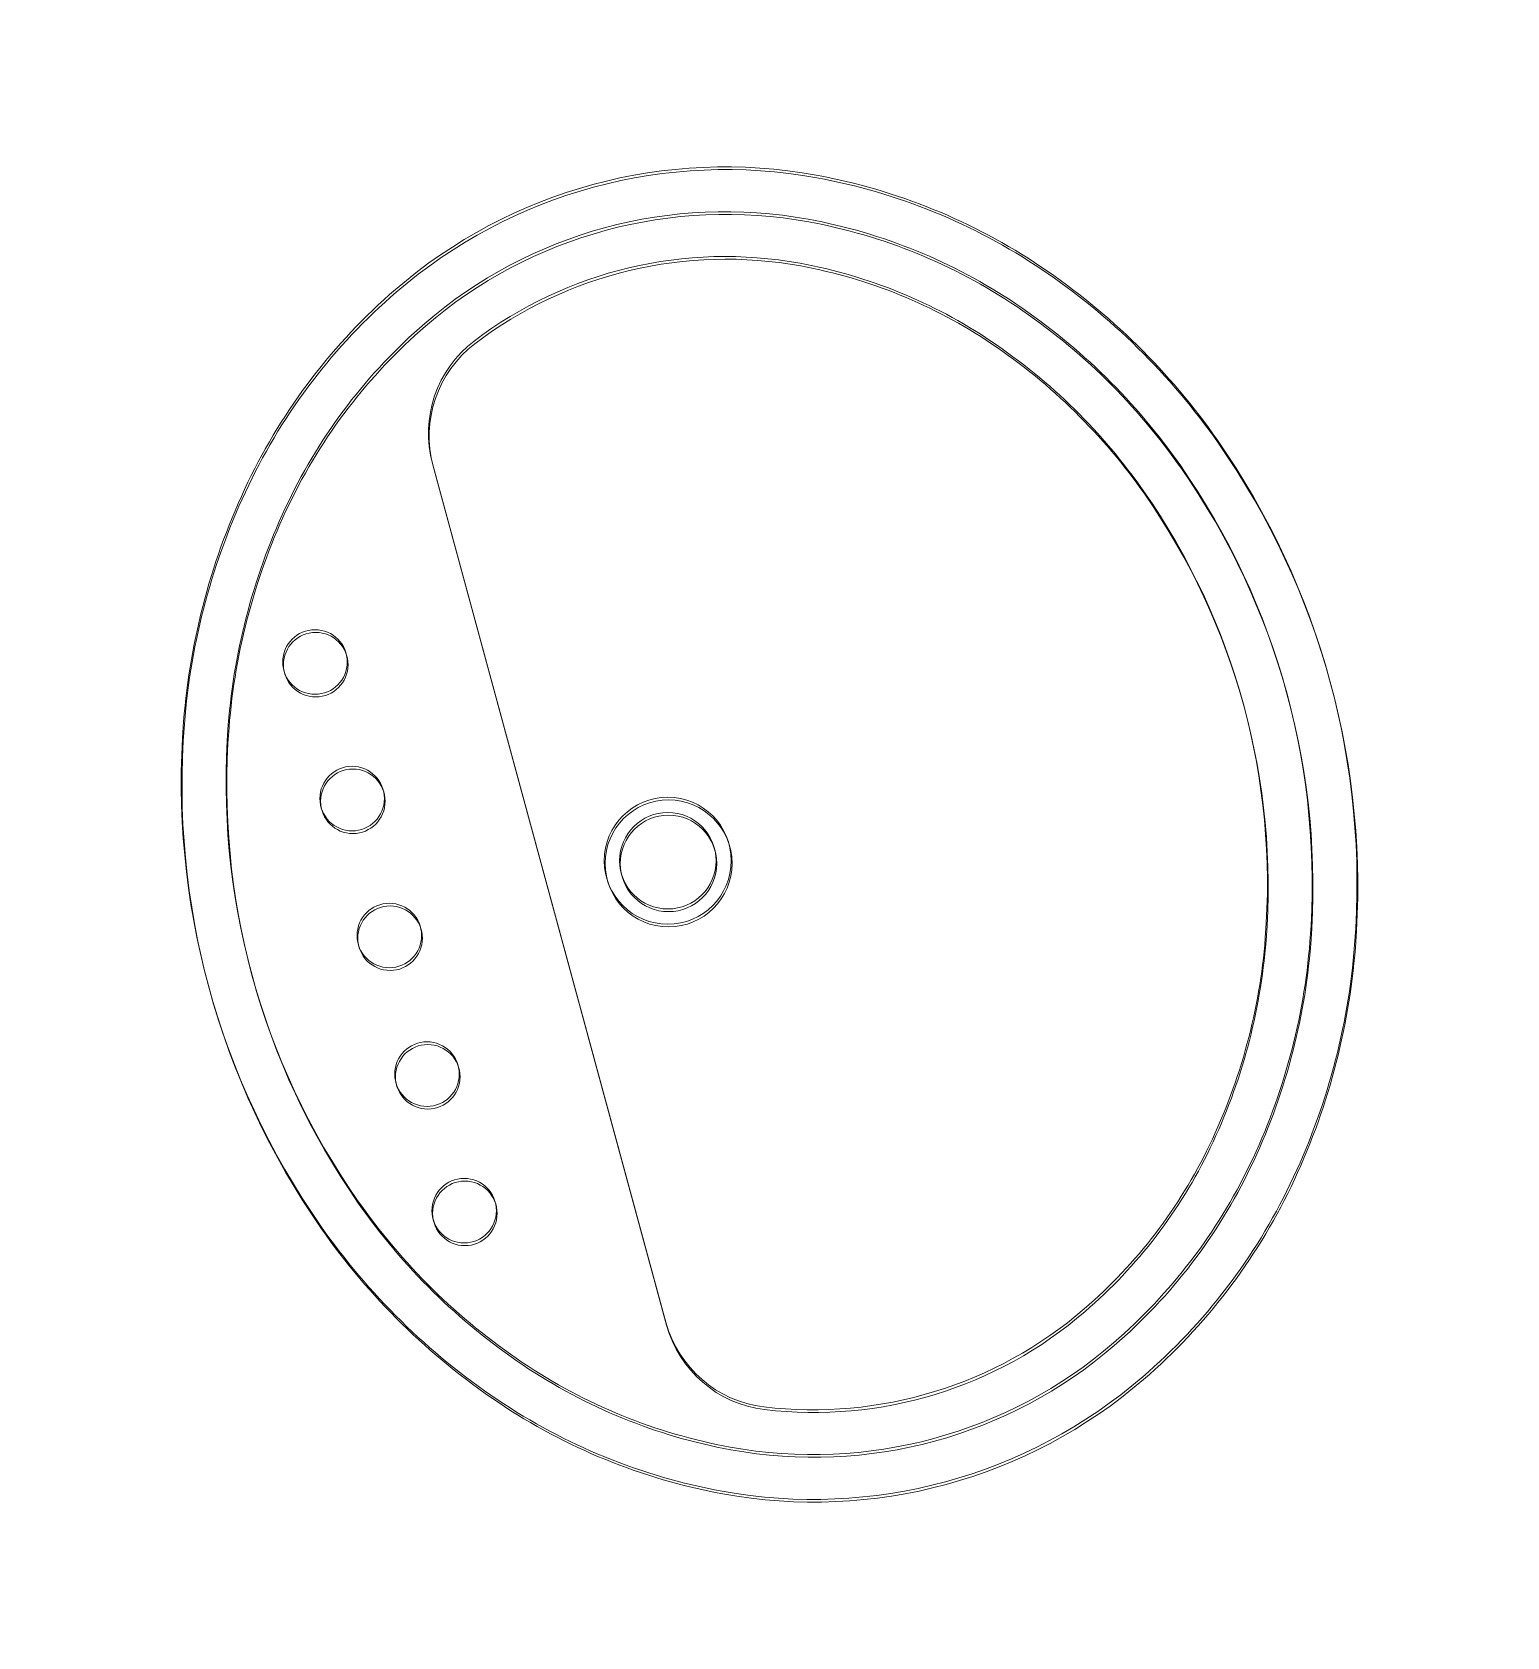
# Model space of a CAD drawing. Header units: millimetres. Extents: x -31731215 to 29997125, y -14487545 to 25622576.
# Drawn here: x -31731215 to -31204566, y 9615016 to 10188039 of the extents above; entities that cross this region are included whole.
import ezdxf

# ---------------------------------------------------------------- set-up
doc = ezdxf.new("R2010")
doc.units = ezdxf.units.MM
doc.header["$MEASUREMENT"] = 0
doc.layers.add('Blocks', color=251, linetype='Continuous', lineweight=9)

# ---------------------------------------------------------------- blocks, each defined once
blk = doc.blocks.new('wb')
for points in [[(29248728, 19241429, -0.173661), (29248728, 19428176, -0.0925145), (29293288, 19504508, -0.1031425), (29362153, 19557115, -0.2271819), (29517872, 19557115, -0.1031425), (29586737, 19504508, -0.0925145), (29631297, 19428176, -0.1736608), (29631297, 19241429, -0.0925145), (29586737, 19165097, -0.1031425), (29517872, 19112491, -0.2271818), (29362153, 19112491, -0.1031425), (29293288, 19165097, -0.0925145), (29248728, 19241429, -0.0861855)], [(29263791, 19246824, -0.173661), (29263791, 19422782, -0.0925145), (29305391, 19494044, -0.1031425), (29369066, 19542685, -0.2271819), (29510959, 19542685, -0.1031425), (29574633, 19494044, -0.0925145), (29616234, 19422782, -0.1736608), (29616234, 19246824, -0.0925145), (29574633, 19175562, -0.1031425), (29510959, 19126921, -0.2271818), (29369066, 19126921, -0.1031425), (29305391, 19175562, -0.0925145), (29263791, 19246824, -0.0861855)]]:
    blk.add_lwpolyline(points, format="xyb")
blk.add_lwpolyline([(29521395, 19493678), (29521395, 19175927, -0.3056963), (29495548, 19137601, -0.2107596), (29375979, 19141350, -0.1031425), (29317495, 19186026, -0.0925145), (29278854, 19252218, -0.173661), (29278854, 19417387, -0.0925145), (29317495, 19483580, -0.1031425), (29375979, 19528256, -0.2107597), (29495548, 19532004, -0.3056963)], format="xyb", close=True)
for centre, radius in [((29580466, 19436316), 11524), ((29580466, 19385777), 11524), ((29477512, 19334803), 22670), ((29477512, 19334803), 17228), ((29580466, 19335111), 11524), ((29580466, 19283829), 11524), ((29580466, 19233290), 11524)]:
    blk.add_circle(centre, radius)

msp = doc.modelspace()

# ---------------------------------------------------------------- block references
at = {"layer": 'Blocks', "xscale": -1, "rotation": 15.20868761617163}
for p in [(2013109.923, -1032464.642), (2013372.259, -1033429.619)]:
    msp.add_blockref('wb', p, dxfattribs=at)

doc.saveas('drawing.dxf')
